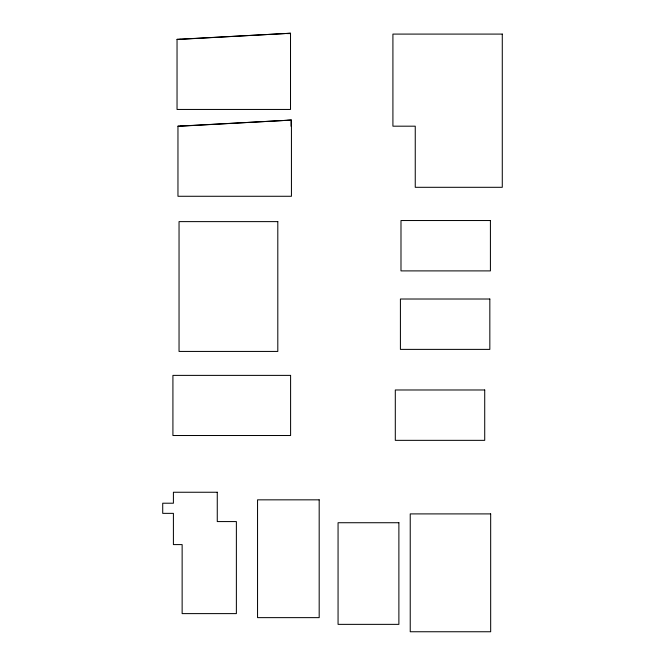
<?xml version="1.0" encoding="UTF-8"?>
<svg xmlns="http://www.w3.org/2000/svg" width="665" height="665" viewBox="0 0 665 665"><rect width="100%" height="100%" fill="white"/><g stroke="black" fill="none" stroke-linecap="round" stroke-linejoin="round"><path stroke-width="1" d="M179.6 39.36L290.514 33.25L290.514 109.451L177.04 109.451L177.04 39.36L290.514 33.25M180.523 126.184L291.436 120.074L291.436 196.275L177.962 196.275L177.962 126.184L291.436 120.074M286.49 33.574L290.106 33.574M177.04 39.36L180.656 39.36M287.413 120.407L291.029 120.407L291.029 126.259M177.962 126.184L181.578 126.184M502.283 34.09L392.915 34.09L392.915 126.184L415.251 126.184L415.251 187.306L502.283 187.306L502.283 34.09M490.413 220.531L400.987 220.531L400.987 270.896L490.413 270.896L490.413 220.531M277.804 221.62L179.043 221.62L179.043 351.428L277.804 351.428L277.804 221.62M489.831 299.017L400.413 299.017L400.413 349.383L489.831 349.383L489.831 299.017M290.597 375.384L172.917 375.384L172.917 435.517L290.597 435.517L290.597 375.384M484.719 389.981L395.301 389.981L395.301 440.346L484.719 440.346L484.719 389.981M217.264 492.25L173.407 492.25L173.407 503.214L162.717 503.214L162.717 513.355L173.407 513.355L173.407 544.593L182.135 544.593L182.135 613.612L236.374 613.612L236.374 521.576L217.264 521.576L217.264 492.25M319.183 499.839L257.546 499.839L257.546 617.635L319.183 617.635L319.183 499.839M490.67 513.904L410.23 513.904L410.23 631.75L490.67 631.75L490.67 513.904M398.884 522.732L338.061 522.732L338.061 624.36L398.884 624.36L398.884 522.732"/></g></svg>
